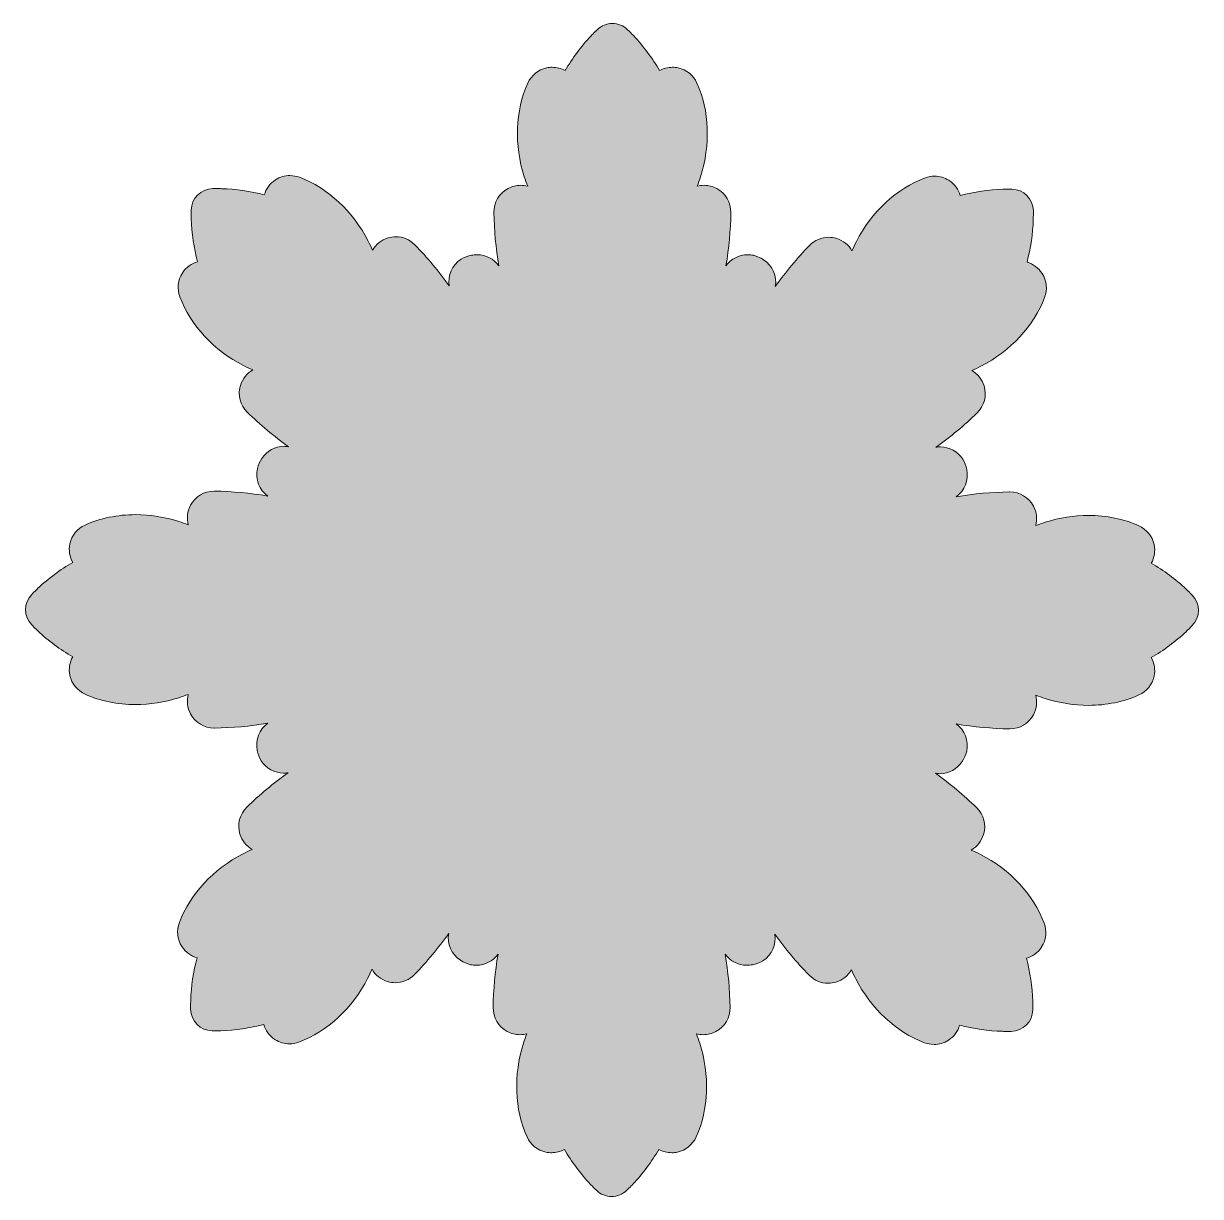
# Model space of a CAD drawing. Header units: inches. Extents: x 4 to 3036, y -2012 to -8.
# Drawn here: x 36 to 964, y -1983 to -1057 of the extents above; entities that cross this region are included whole.
import ezdxf

# ---------------------------------------------------------------- set-up
doc = ezdxf.new("R2010")
doc.units = ezdxf.units.IN
doc.header["$MEASUREMENT"] = 0
doc.layers.add('_U+0421_U+043B_U+043E_U+0439 1', color=7, linetype='Continuous')

msp = doc.modelspace()

# ---------------------------------------------------------------- hatches: boundary and pattern name
at = {"layer": '_U+0421_U+043B_U+043E_U+0439 1', "true_color": 0x008f92}
h = msp.add_hatch(color=134, dxfattribs=at)
h.dxf.hatch_style = 2
edge = h.paths.add_edge_path()
edge.add_spline(control_points=[(957.98, -1508.3), (956.88, -1507.17), (955.74, -1506.02), (954.49, -1504.82), (954.05, -1504.36), (953.58, -1503.91), (953.1, -1503.48), (944.84, -1495.7), (935.52, -1488.78), (925.67, -1483.06), (928.12, -1478.68), (928.92, -1473.54), (927.87, -1468.48), (927.85, -1468.41), (927.84, -1468.34), (927.82, -1468.27), (926.39, -1461.79), (921.91, -1456.29), (915.84, -1453.55), (903.92, -1448.19), (890.19, -1445.35), (876.13, -1445.35), (864.63, -1445.35), (853.14, -1447.17), (841.97, -1450.77), (839.45, -1451.58), (836.93, -1452.47), (834.43, -1453.44), (835.81, -1448.33), (835.24, -1442.8), (832.65, -1437.95), (828.98, -1431.08), (821.85, -1426.81), (814.05, -1426.81), (813.97, -1426.81), (813.84, -1426.81), (813.76, -1426.81), (799.7, -1427), (785.58, -1428.29), (771.64, -1430.66), (778.41, -1425.86), (781.74, -1417.56), (779.94, -1409.13), (779.48, -1406.23), (778.42, -1403.44), (776.84, -1400.99), (772.94, -1394.89), (766.33, -1391.24), (759.14, -1391.24), (757.97, -1391.24), (756.81, -1391.34), (755.67, -1391.53), (767.2, -1383.35), (778.1, -1374.28), (788.17, -1364.47), (793.86, -1358.95), (795.96, -1350.81), (793.66, -1343.21), (792.06, -1337.95), (788.55, -1333.64), (783.98, -1331.01), (786.43, -1329.92), (788.84, -1328.78), (791.19, -1327.57), (814.63, -1315.54), (832.95, -1295.79), (841.46, -1273.36), (843.82, -1267.14), (843.09, -1260.08), (839.52, -1254.49), (839.48, -1254.43), (839.44, -1254.37), (839.4, -1254.31), (836.57, -1249.99), (832.38, -1246.93), (827.54, -1245.55), (830.47, -1234.54), (832.16, -1223.07), (832.49, -1211.72), (832.53, -1211.08), (832.55, -1210.43), (832.53, -1209.78), (832.56, -1208.05), (832.57, -1206.44), (832.54, -1204.86), (832.38, -1195.55), (824.87, -1188.05), (815.56, -1187.89), (814.82, -1187.88), (814.06, -1187.87), (813.27, -1187.87), (812.43, -1187.87), (811.56, -1187.88), (810.64, -1187.89), (810.49, -1187.89), (810.35, -1187.89), (810.2, -1187.89), (809.71, -1187.89), (809.21, -1187.9), (808.72, -1187.93), (797.37, -1188.27), (785.89, -1189.96), (774.88, -1192.89), (773.5, -1188.05), (770.44, -1183.85), (766.11, -1181.02), (766.05, -1180.98), (765.99, -1180.94), (765.94, -1180.91), (762.53, -1178.74), (758.61, -1177.59), (754.58, -1177.59), (752.01, -1177.59), (749.48, -1178.05), (747.05, -1178.97), (724.64, -1187.48), (704.88, -1205.8), (692.86, -1229.24), (691.65, -1231.59), (690.5, -1234), (689.41, -1236.46), (686.78, -1231.87), (682.47, -1228.36), (677.19, -1226.76), (675.2, -1226.16), (673.14, -1225.85), (671.06, -1225.85), (665.33, -1225.85), (659.96, -1228.13), (655.96, -1232.24), (646.16, -1242.32), (637.08, -1253.22), (628.91, -1264.74), (630.3, -1256.56), (626.78, -1248.32), (619.55, -1243.66), (617.17, -1241.92), (614.45, -1240.7), (611.6, -1240.09), (610.09, -1239.76), (608.55, -1239.59), (607.01, -1239.59), (600.16, -1239.59), (593.83, -1242.94), (589.94, -1248.37), (592.31, -1234.44), (593.6, -1220.31), (593.79, -1206.26), (593.91, -1198.34), (589.64, -1191.09), (582.64, -1187.34), (579.57, -1185.7), (576.13, -1184.84), (572.68, -1184.84), (570.8, -1184.84), (568.95, -1185.09), (567.17, -1185.57), (568.13, -1183.06), (569.02, -1180.55), (569.83, -1178.03), (577.9, -1152.95), (576.89, -1126.03), (567.05, -1104.15), (564.31, -1098.09), (558.82, -1093.61), (552.34, -1092.18), (552.27, -1092.16), (552.2, -1092.15), (552.12, -1092.13), (550.69, -1091.84), (549.23, -1091.69), (547.78, -1091.69), (544.18, -1091.69), (540.66, -1092.61), (537.54, -1094.34), (531.83, -1084.48), (524.91, -1075.17), (517.12, -1066.9), (516.69, -1066.42), (516.24, -1065.95), (515.78, -1065.5), (514.58, -1064.27), (513.44, -1063.13), (512.3, -1062.02), (508.96, -1058.79), (504.63, -1057.17), (500.3, -1057.17), (495.97, -1057.17), (491.64, -1058.79), (488.3, -1062.03), (487.15, -1063.13), (486.02, -1064.27), (484.82, -1065.5), (484.36, -1065.95), (483.91, -1066.42), (483.48, -1066.9), (475.69, -1075.16), (468.77, -1084.48), (463.06, -1094.34), (459.95, -1092.61), (456.43, -1091.69), (452.83, -1091.69), (451.37, -1091.69), (449.91, -1091.84), (448.48, -1092.13), (448.41, -1092.15), (448.34, -1092.16), (448.27, -1092.18), (441.79, -1093.61), (436.29, -1098.09), (433.55, -1104.16), (423.71, -1126.03), (422.7, -1152.95), (430.77, -1178.03), (431.58, -1180.55), (432.47, -1183.06), (433.44, -1185.57), (431.65, -1185.09), (429.8, -1184.84), (427.92, -1184.84), (424.47, -1184.84), (421.03, -1185.7), (417.95, -1187.35), (410.96, -1191.09), (406.7, -1198.33), (406.81, -1206.24), (407, -1220.31), (408.29, -1234.45), (410.66, -1248.39), (406.77, -1242.94), (400.44, -1239.59), (393.59, -1239.59), (392.08, -1239.59), (390.57, -1239.75), (389.13, -1240.06), (386.22, -1240.52), (383.44, -1241.58), (380.98, -1243.16), (373.67, -1247.83), (370.11, -1256.12), (371.51, -1264.3), (363.33, -1252.78), (354.27, -1241.89), (344.48, -1231.83), (340.46, -1227.7), (335.1, -1225.42), (329.36, -1225.42), (327.29, -1225.42), (325.23, -1225.73), (323.21, -1226.34), (317.95, -1227.94), (313.64, -1231.45), (311.01, -1236.02), (309.93, -1233.57), (308.78, -1231.16), (307.57, -1228.81), (295.54, -1205.37), (275.79, -1187.05), (253.35, -1178.54), (250.94, -1177.63), (248.42, -1177.16), (245.85, -1177.16), (241.82, -1177.16), (237.9, -1178.31), (234.49, -1180.48), (234.43, -1180.52), (234.37, -1180.56), (234.31, -1180.6), (229.99, -1183.43), (226.93, -1187.62), (225.55, -1192.46), (214.54, -1189.53), (203.07, -1187.84), (191.72, -1187.5), (191.22, -1187.48), (190.73, -1187.46), (190.24, -1187.46), (190.08, -1187.46), (189.93, -1187.46), (189.78, -1187.47), (188.87, -1187.45), (188, -1187.44), (187.16, -1187.44), (186.37, -1187.44), (185.61, -1187.45), (184.87, -1187.46), (175.56, -1187.62), (168.05, -1195.13), (167.89, -1204.44), (167.86, -1206.01), (167.86, -1207.63), (167.89, -1209.35), (167.88, -1209.99), (167.89, -1210.64), (167.93, -1211.28), (168.27, -1222.63), (169.96, -1234.11), (172.89, -1245.12), (168.05, -1246.49), (163.86, -1249.56), (161.02, -1253.88), (160.98, -1253.94), (160.94, -1254), (160.9, -1254.07), (157.34, -1259.66), (156.61, -1266.71), (158.97, -1272.94), (167.48, -1295.36), (185.8, -1315.12), (209.24, -1327.14), (211.59, -1328.35), (214, -1329.5), (216.46, -1330.59), (211.87, -1333.22), (208.36, -1337.53), (206.76, -1342.8), (204.47, -1350.38), (206.57, -1358.52), (212.24, -1364.04), (222.32, -1373.85), (233.23, -1382.92), (244.76, -1391.11), (243.62, -1390.91), (242.46, -1390.82), (241.29, -1390.82), (234.11, -1390.82), (227.5, -1394.45), (223.66, -1400.45), (221.93, -1402.82), (220.71, -1405.54), (220.09, -1408.41), (218.22, -1416.88), (221.57, -1425.25), (228.34, -1430.05), (214.42, -1427.69), (200.3, -1426.4), (186.26, -1426.21), (186.17, -1426.21), (186.03, -1426.2), (185.95, -1426.2), (178.16, -1426.2), (171.03, -1430.47), (167.34, -1437.36), (164.75, -1442.21), (164.18, -1447.74), (165.57, -1452.83), (163.06, -1451.87), (160.55, -1450.98), (158.03, -1450.17), (146.86, -1446.57), (135.37, -1444.75), (123.87, -1444.75), (109.81, -1444.75), (96.08, -1447.58), (84.15, -1452.95), (78.09, -1455.68), (73.61, -1461.18), (72.18, -1467.66), (72.16, -1467.73), (72.15, -1467.81), (72.13, -1467.88), (71.08, -1472.94), (71.88, -1478.07), (74.33, -1482.46), (64.47, -1488.17), (55.16, -1495.09), (46.9, -1502.88), (46.42, -1503.31), (45.95, -1503.76), (45.51, -1504.22), (44.28, -1505.4), (43.14, -1506.54), (42.03, -1507.69), (35.56, -1514.39), (35.55, -1525), (42.02, -1531.7), (43.13, -1532.85), (44.27, -1533.99), (45.51, -1535.18), (45.95, -1535.64), (46.41, -1536.08), (46.89, -1536.51), (55.15, -1544.3), (64.47, -1551.22), (74.33, -1556.94), (71.88, -1561.32), (71.08, -1566.46), (72.13, -1571.52), (72.15, -1571.59), (72.16, -1571.66), (72.18, -1571.73), (73.61, -1578.21), (78.09, -1583.71), (84.16, -1586.45), (96.08, -1591.81), (109.81, -1594.65), (123.87, -1594.65), (135.37, -1594.65), (146.86, -1592.83), (158.03, -1589.23), (160.55, -1588.42), (163.06, -1587.53), (165.57, -1586.56), (164.19, -1591.67), (164.76, -1597.2), (167.35, -1602.06), (171.03, -1608.93), (178.16, -1613.19), (185.95, -1613.19), (186.03, -1613.19), (186.16, -1613.19), (186.24, -1613.19), (200.3, -1613), (214.43, -1611.71), (228.35, -1609.34), (221.57, -1614.15), (218.23, -1622.48), (220.06, -1630.87), (220.52, -1633.77), (221.58, -1636.56), (223.16, -1639.01), (227.05, -1645.11), (233.67, -1648.76), (240.86, -1648.76), (242.03, -1648.76), (243.19, -1648.66), (244.33, -1648.47), (232.8, -1656.65), (221.9, -1665.73), (211.83, -1675.53), (206.15, -1681.05), (204.04, -1689.18), (206.34, -1696.8), (207.94, -1702.05), (211.45, -1706.36), (216.02, -1708.99), (213.57, -1710.07), (211.16, -1711.22), (208.81, -1712.43), (185.37, -1724.45), (167.05, -1744.21), (158.53, -1766.65), (156.19, -1772.87), (156.91, -1779.92), (160.48, -1785.51), (160.52, -1785.57), (160.56, -1785.63), (160.59, -1785.69), (163.43, -1790.01), (167.62, -1793.08), (172.46, -1794.45), (169.53, -1805.46), (167.84, -1816.94), (167.5, -1828.29), (167.47, -1828.93), (167.45, -1829.57), (167.46, -1830.21), (167.44, -1831.94), (167.43, -1833.55), (167.46, -1835.14), (167.62, -1844.45), (175.13, -1851.95), (184.44, -1852.11), (185.19, -1852.12), (185.96, -1852.13), (186.76, -1852.13), (187.59, -1852.13), (188.45, -1852.12), (189.35, -1852.11), (189.5, -1852.11), (189.66, -1852.11), (189.81, -1852.11), (190.3, -1852.11), (190.79, -1852.1), (191.28, -1852.07), (202.63, -1851.73), (214.11, -1850.04), (225.12, -1847.11), (226.49, -1851.95), (229.56, -1856.14), (233.88, -1858.98), (233.95, -1859.02), (234.01, -1859.06), (234.07, -1859.1), (237.47, -1861.27), (241.4, -1862.41), (245.42, -1862.41), (247.99, -1862.41), (250.52, -1861.95), (252.94, -1861.03), (275.36, -1852.53), (295.12, -1834.2), (307.14, -1810.76), (308.35, -1808.41), (309.5, -1806), (310.59, -1803.54), (313.22, -1808.13), (317.53, -1811.64), (322.81, -1813.24), (324.8, -1813.85), (326.86, -1814.15), (328.94, -1814.15), (334.66, -1814.15), (340.03, -1811.88), (344.04, -1807.76), (353.84, -1797.68), (362.92, -1786.78), (371.09, -1775.26), (369.7, -1783.43), (373.22, -1791.67), (380.45, -1796.35), (382.83, -1798.08), (385.55, -1799.3), (388.4, -1799.91), (389.91, -1800.24), (391.45, -1800.41), (392.99, -1800.41), (399.85, -1800.41), (406.18, -1797.06), (410.06, -1791.63), (407.69, -1805.56), (406.4, -1819.69), (406.21, -1833.74), (406.09, -1841.66), (410.36, -1848.91), (417.37, -1852.66), (420.43, -1854.3), (423.87, -1855.16), (427.32, -1855.16), (429.2, -1855.16), (431.05, -1854.91), (432.83, -1854.43), (431.87, -1856.94), (430.98, -1859.45), (430.17, -1861.97), (422.1, -1887.05), (423.11, -1913.97), (432.96, -1935.86), (435.69, -1941.91), (441.19, -1946.39), (447.66, -1947.82), (447.73, -1947.84), (447.81, -1947.85), (447.88, -1947.87), (449.31, -1948.16), (450.77, -1948.31), (452.22, -1948.31), (455.82, -1948.31), (459.34, -1947.39), (462.46, -1945.66), (468.17, -1955.52), (475.09, -1964.84), (482.88, -1973.1), (483.31, -1973.59), (483.76, -1974.05), (484.22, -1974.5), (485.41, -1975.73), (486.55, -1976.87), (487.7, -1977.98), (491.05, -1981.21), (495.37, -1982.83), (499.7, -1982.83), (504.03, -1982.83), (508.36, -1981.21), (511.7, -1977.97), (512.83, -1976.88), (513.97, -1975.74), (515.18, -1974.49), (515.64, -1974.04), (516.09, -1973.57), (516.52, -1973.09), (524.31, -1964.83), (531.23, -1955.51), (536.94, -1945.66), (540.05, -1947.39), (543.57, -1948.31), (547.17, -1948.31), (548.63, -1948.31), (550.09, -1948.16), (551.52, -1947.87), (551.59, -1947.85), (551.66, -1947.84), (551.73, -1947.82), (558.21, -1946.39), (563.71, -1941.91), (566.45, -1935.84), (576.29, -1913.97), (577.3, -1887.05), (569.23, -1861.97), (568.42, -1859.45), (567.53, -1856.94), (566.56, -1854.43), (568.35, -1854.91), (570.2, -1855.16), (572.08, -1855.16), (575.52, -1855.16), (578.97, -1854.3), (582.06, -1852.65), (589.04, -1848.91), (593.31, -1841.66), (593.19, -1833.76), (593, -1819.69), (591.71, -1805.56), (589.34, -1791.61), (593.23, -1797.06), (599.56, -1800.41), (606.41, -1800.41), (607.89, -1800.41), (609.39, -1800.25), (610.85, -1799.94), (613.76, -1799.49), (616.56, -1798.43), (619.01, -1796.84), (626.33, -1792.17), (629.89, -1783.88), (628.49, -1775.7), (636.67, -1787.22), (645.73, -1798.11), (655.52, -1808.17), (659.54, -1812.3), (664.9, -1814.58), (670.64, -1814.58), (672.71, -1814.58), (674.78, -1814.27), (676.79, -1813.66), (682.05, -1812.06), (686.36, -1808.55), (688.99, -1803.98), (690.07, -1806.43), (691.22, -1808.84), (692.43, -1811.19), (704.46, -1834.63), (724.21, -1852.95), (746.64, -1861.46), (749.05, -1862.37), (751.58, -1862.84), (754.15, -1862.84), (758.18, -1862.84), (762.1, -1861.69), (765.51, -1859.52), (765.57, -1859.48), (765.63, -1859.45), (765.69, -1859.41), (770.01, -1856.57), (773.08, -1852.38), (774.45, -1847.54), (785.46, -1850.47), (796.94, -1852.16), (808.29, -1852.5), (808.78, -1852.52), (809.28, -1852.54), (809.77, -1852.54), (809.92, -1852.54), (810.07, -1852.54), (810.21, -1852.54), (811.13, -1852.55), (812, -1852.56), (812.84, -1852.56), (813.63, -1852.56), (814.39, -1852.55), (815.14, -1852.54), (824.45, -1852.38), (831.95, -1844.87), (832.11, -1835.56), (832.14, -1833.97), (832.14, -1832.35), (832.11, -1830.65), (832.12, -1830.01), (832.11, -1829.36), (832.07, -1828.72), (831.73, -1817.36), (830.04, -1805.89), (827.11, -1794.88), (831.94, -1793.51), (836.14, -1790.44), (838.97, -1786.12), (839.02, -1786.06), (839.06, -1785.99), (839.1, -1785.93), (842.66, -1780.34), (843.38, -1773.29), (841.03, -1767.06), (832.52, -1744.64), (814.2, -1724.88), (790.76, -1712.86), (788.41, -1711.65), (786, -1710.5), (783.54, -1709.41), (788.13, -1706.78), (791.63, -1702.47), (793.24, -1697.19), (795.53, -1689.61), (793.43, -1681.48), (787.76, -1675.96), (777.67, -1666.15), (766.77, -1657.07), (755.24, -1648.9), (756.38, -1649.09), (757.54, -1649.18), (758.71, -1649.18), (765.88, -1649.18), (772.48, -1645.56), (776.35, -1639.53), (778.08, -1637.15), (779.3, -1634.43), (779.93, -1631.51), (781.76, -1623.07), (778.41, -1614.73), (771.66, -1609.95), (785.58, -1612.31), (799.7, -1613.6), (813.74, -1613.79), (813.82, -1613.79), (813.97, -1613.79), (814.05, -1613.79), (821.85, -1613.79), (828.98, -1609.52), (832.66, -1602.64), (835.25, -1597.79), (835.82, -1592.26), (834.43, -1587.17), (836.94, -1588.13), (839.45, -1589.02), (841.97, -1589.83), (853.14, -1593.43), (864.63, -1595.25), (876.13, -1595.25), (876.13, -1595.25), (876.13, -1595.25), (876.13, -1595.25), (890.19, -1595.25), (903.92, -1592.42), (915.85, -1587.05), (921.91, -1584.31), (926.39, -1578.81), (927.82, -1572.34), (927.84, -1572.26), (927.85, -1572.19), (927.86, -1572.12), (928.92, -1567.06), (928.12, -1561.94), (925.67, -1557.54), (935.52, -1551.83), (944.84, -1544.91), (953.1, -1537.12), (953.58, -1536.69), (954.05, -1536.24), (954.5, -1535.78), (955.74, -1534.57), (956.89, -1533.43), (957.98, -1532.3), (964.44, -1525.61), (964.44, -1515), (957.98, -1508.3)], knot_values=[0, 0, 0, 0, 1, 1, 1, 2, 2, 2, 3, 3, 3, 4, 4, 4, 5, 5, 5, 6, 6, 6, 7, 7, 7, 8, 8, 8, 9, 9, 9, 10, 10, 10, 11, 11, 11, 12, 12, 12, 13, 13, 13, 14, 14, 14, 15, 15, 15, 16, 16, 16, 17, 17, 17, 18, 18, 18, 19, 19, 19, 20, 20, 20, 21, 21, 21, 22, 22, 22, 23, 23, 23, 24, 24, 24, 25, 25, 25, 26, 26, 26, 27, 27, 27, 28, 28, 28, 29, 29, 29, 30, 30, 30, 31, 31, 31, 32, 32, 32, 33, 33, 33, 34, 34, 34, 35, 35, 35, 36, 36, 36, 37, 37, 37, 38, 38, 38, 39, 39, 39, 40, 40, 40, 41, 41, 41, 42, 42, 42, 43, 43, 43, 44, 44, 44, 45, 45, 45, 46, 46, 46, 47, 47, 47, 48, 48, 48, 49, 49, 49, 50, 50, 50, 51, 51, 51, 52, 52, 52, 53, 53, 53, 54, 54, 54, 55, 55, 55, 56, 56, 56, 57, 57, 57, 58, 58, 58, 59, 59, 59, 60, 60, 60, 61, 61, 61, 62, 62, 62, 63, 63, 63, 64, 64, 64, 65, 65, 65, 66, 66, 66, 67, 67, 67, 68, 68, 68, 69, 69, 69, 70, 70, 70, 71, 71, 71, 72, 72, 72, 73, 73, 73, 74, 74, 74, 75, 75, 75, 76, 76, 76, 77, 77, 77, 78, 78, 78, 79, 79, 79, 80, 80, 80, 81, 81, 81, 82, 82, 82, 83, 83, 83, 84, 84, 84, 85, 85, 85, 86, 86, 86, 87, 87, 87, 88, 88, 88, 89, 89, 89, 90, 90, 90, 91, 91, 91, 92, 92, 92, 93, 93, 93, 94, 94, 94, 95, 95, 95, 96, 96, 96, 97, 97, 97, 98, 98, 98, 99, 99, 99, 100, 100, 100, 101, 101, 101, 102, 102, 102, 103, 103, 103, 104, 104, 104, 105, 105, 105, 106, 106, 106, 107, 107, 107, 108, 108, 108, 109, 109, 109, 110, 110, 110, 111, 111, 111, 112, 112, 112, 113, 113, 113, 114, 114, 114, 115, 115, 115, 116, 116, 116, 117, 117, 117, 118, 118, 118, 119, 119, 119, 120, 120, 120, 121, 121, 121, 122, 122, 122, 123, 123, 123, 124, 124, 124, 125, 125, 125, 126, 126, 126, 127, 127, 127, 128, 128, 128, 129, 129, 129, 130, 130, 130, 131, 131, 131, 132, 132, 132, 133, 133, 133, 134, 134, 134, 135, 135, 135, 136, 136, 136, 137, 137, 137, 138, 138, 138, 139, 139, 139, 140, 140, 140, 141, 141, 141, 142, 142, 142, 143, 143, 143, 144, 144, 144, 145, 145, 145, 146, 146, 146, 147, 147, 147, 148, 148, 148, 149, 149, 149, 150, 150, 150, 151, 151, 151, 152, 152, 152, 153, 153, 153, 154, 154, 154, 155, 155, 155, 156, 156, 156, 157, 157, 157, 158, 158, 158, 159, 159, 159, 160, 160, 160, 161, 161, 161, 162, 162, 162, 163, 163, 163, 164, 164, 164, 165, 165, 165, 166, 166, 166, 167, 167, 167, 168, 168, 168, 169, 169, 169, 170, 170, 170, 171, 171, 171, 172, 172, 172, 173, 173, 173, 174, 174, 174, 175, 175, 175, 176, 176, 176, 177, 177, 177, 178, 178, 178, 179, 179, 179, 180, 180, 180, 181, 181, 181, 182, 182, 182, 183, 183, 183, 184, 184, 184, 185, 185, 185, 186, 186, 186, 187, 187, 187, 188, 188, 188, 189, 189, 189, 190, 190, 190, 191, 191, 191, 192, 192, 192, 193, 193, 193, 194, 194, 194, 195, 195, 195, 196, 196, 196, 197, 197, 197, 198, 198, 198, 199, 199, 199, 200, 200, 200, 201, 201, 201, 202, 202, 202, 203, 203, 203, 204, 204, 204, 205, 205, 205, 206, 206, 206, 207, 207, 207, 208, 208, 208, 209, 209, 209, 210, 210, 210, 211, 211, 211, 212, 212, 212, 213, 213, 213, 214, 214, 214, 215, 215, 215, 216, 216, 216, 217, 217, 217, 218, 218, 218, 219, 219, 219, 220, 220, 220, 221, 221, 221, 222, 222, 222, 223, 223, 223, 224, 224, 224, 225, 225, 225, 226, 226, 226, 227, 227, 227, 228, 228, 228, 229, 229, 229, 230, 230, 230, 231, 231, 231, 232, 232, 232, 233, 233, 233, 234, 234, 234, 235, 235, 235, 236, 236, 236, 237, 237, 237, 238, 238, 238, 239, 239, 239, 240, 240, 240, 241, 241, 241, 242, 242, 242, 243, 243, 243, 244, 244, 244, 245, 245, 245, 246, 246, 246, 247, 247, 247, 248, 248, 248, 249, 249, 249, 250, 250, 250, 251, 251, 251, 251], degree=3, periodic=1)

# ---------------------------------------------------------------- linework, layer by layer
at = {"layer": '_U+0421_U+043B_U+043E_U+0439 1', "lineweight": 0}
msp.add_open_spline([(957.98, -1508.3), (956.88, -1507.17), (955.74, -1506.02), (954.49, -1504.82), (954.05, -1504.36), (953.58, -1503.91), (953.1, -1503.48), (944.84, -1495.7), (935.52, -1488.78), (925.67, -1483.06), (928.12, -1478.68), (928.92, -1473.54), (927.87, -1468.48), (927.85, -1468.41), (927.84, -1468.34), (927.82, -1468.27), (926.39, -1461.79), (921.91, -1456.29), (915.84, -1453.55), (903.92, -1448.19), (890.19, -1445.35), (876.13, -1445.35), (864.63, -1445.35), (853.14, -1447.17), (841.97, -1450.77), (839.45, -1451.58), (836.93, -1452.47), (834.43, -1453.44), (835.81, -1448.33), (835.24, -1442.8), (832.65, -1437.95), (828.98, -1431.08), (821.85, -1426.81), (814.05, -1426.81), (813.97, -1426.81), (813.84, -1426.81), (813.76, -1426.81), (799.7, -1427), (785.58, -1428.29), (771.64, -1430.66), (778.41, -1425.86), (781.74, -1417.56), (779.94, -1409.13), (779.48, -1406.23), (778.42, -1403.44), (776.84, -1400.99), (772.94, -1394.89), (766.33, -1391.24), (759.14, -1391.24), (757.97, -1391.24), (756.81, -1391.34), (755.67, -1391.53), (767.2, -1383.35), (778.1, -1374.28), (788.17, -1364.47), (793.86, -1358.95), (795.96, -1350.81), (793.66, -1343.21), (792.06, -1337.95), (788.55, -1333.64), (783.98, -1331.01), (786.43, -1329.92), (788.84, -1328.78), (791.19, -1327.57), (814.63, -1315.54), (832.95, -1295.79), (841.46, -1273.36), (843.82, -1267.14), (843.09, -1260.08), (839.52, -1254.49), (839.48, -1254.43), (839.44, -1254.37), (839.4, -1254.31), (836.57, -1249.99), (832.38, -1246.93), (827.54, -1245.55), (830.47, -1234.54), (832.16, -1223.07), (832.49, -1211.72), (832.53, -1211.08), (832.55, -1210.43), (832.53, -1209.78), (832.56, -1208.05), (832.57, -1206.44), (832.54, -1204.86), (832.38, -1195.55), (824.87, -1188.05), (815.56, -1187.89), (814.82, -1187.88), (814.06, -1187.87), (813.27, -1187.87), (812.43, -1187.87), (811.56, -1187.88), (810.64, -1187.89), (810.49, -1187.89), (810.35, -1187.89), (810.2, -1187.89), (809.71, -1187.89), (809.21, -1187.9), (808.72, -1187.93), (797.37, -1188.27), (785.89, -1189.96), (774.88, -1192.89), (773.5, -1188.05), (770.44, -1183.85), (766.11, -1181.02), (766.05, -1180.98), (765.99, -1180.94), (765.94, -1180.91), (762.53, -1178.74), (758.61, -1177.59), (754.58, -1177.59), (752.01, -1177.59), (749.48, -1178.05), (747.05, -1178.97), (724.64, -1187.48), (704.88, -1205.8), (692.86, -1229.24), (691.65, -1231.59), (690.5, -1234), (689.41, -1236.46), (686.78, -1231.87), (682.47, -1228.36), (677.19, -1226.76), (675.2, -1226.16), (673.14, -1225.85), (671.06, -1225.85), (665.33, -1225.85), (659.96, -1228.13), (655.96, -1232.24), (646.16, -1242.32), (637.08, -1253.22), (628.91, -1264.74), (630.3, -1256.56), (626.78, -1248.32), (619.55, -1243.66), (617.17, -1241.92), (614.45, -1240.7), (611.6, -1240.09), (610.09, -1239.76), (608.55, -1239.59), (607.01, -1239.59), (600.16, -1239.59), (593.83, -1242.94), (589.94, -1248.37), (592.31, -1234.44), (593.6, -1220.31), (593.79, -1206.26), (593.91, -1198.34), (589.64, -1191.09), (582.64, -1187.34), (579.57, -1185.7), (576.13, -1184.84), (572.68, -1184.84), (570.8, -1184.84), (568.95, -1185.09), (567.17, -1185.57), (568.13, -1183.06), (569.02, -1180.55), (569.83, -1178.03), (577.9, -1152.95), (576.89, -1126.03), (567.05, -1104.15), (564.31, -1098.09), (558.82, -1093.61), (552.34, -1092.18), (552.27, -1092.16), (552.2, -1092.15), (552.12, -1092.13), (550.69, -1091.84), (549.23, -1091.69), (547.78, -1091.69), (544.18, -1091.69), (540.66, -1092.61), (537.54, -1094.34), (531.83, -1084.48), (524.91, -1075.17), (517.12, -1066.9), (516.69, -1066.42), (516.24, -1065.95), (515.78, -1065.5), (514.58, -1064.27), (513.44, -1063.13), (512.3, -1062.02), (508.96, -1058.79), (504.63, -1057.17), (500.3, -1057.17), (495.97, -1057.17), (491.64, -1058.79), (488.3, -1062.03), (487.15, -1063.13), (486.02, -1064.27), (484.82, -1065.5), (484.36, -1065.95), (483.91, -1066.42), (483.48, -1066.9), (475.69, -1075.16), (468.77, -1084.48), (463.06, -1094.34), (459.95, -1092.61), (456.43, -1091.69), (452.83, -1091.69), (451.37, -1091.69), (449.91, -1091.84), (448.48, -1092.13), (448.41, -1092.15), (448.34, -1092.16), (448.27, -1092.18), (441.79, -1093.61), (436.29, -1098.09), (433.55, -1104.16), (423.71, -1126.03), (422.7, -1152.95), (430.77, -1178.03), (431.58, -1180.55), (432.47, -1183.06), (433.44, -1185.57), (431.65, -1185.09), (429.8, -1184.84), (427.92, -1184.84), (424.47, -1184.84), (421.03, -1185.7), (417.95, -1187.35), (410.96, -1191.09), (406.7, -1198.33), (406.81, -1206.24), (407, -1220.31), (408.29, -1234.45), (410.66, -1248.39), (406.77, -1242.94), (400.44, -1239.59), (393.59, -1239.59), (392.08, -1239.59), (390.57, -1239.75), (389.13, -1240.06), (386.22, -1240.52), (383.44, -1241.58), (380.98, -1243.16), (373.67, -1247.83), (370.11, -1256.12), (371.51, -1264.3), (363.33, -1252.78), (354.27, -1241.89), (344.48, -1231.83), (340.46, -1227.7), (335.1, -1225.42), (329.36, -1225.42), (327.29, -1225.42), (325.23, -1225.73), (323.21, -1226.34), (317.95, -1227.94), (313.64, -1231.45), (311.01, -1236.02), (309.93, -1233.57), (308.78, -1231.16), (307.57, -1228.81), (295.54, -1205.37), (275.79, -1187.05), (253.35, -1178.54), (250.94, -1177.63), (248.42, -1177.16), (245.85, -1177.16), (241.82, -1177.16), (237.9, -1178.31), (234.49, -1180.48), (234.43, -1180.52), (234.37, -1180.56), (234.31, -1180.6), (229.99, -1183.43), (226.93, -1187.62), (225.55, -1192.46), (214.54, -1189.53), (203.07, -1187.84), (191.72, -1187.5), (191.22, -1187.48), (190.73, -1187.46), (190.24, -1187.46), (190.08, -1187.46), (189.93, -1187.46), (189.78, -1187.47), (188.87, -1187.45), (188, -1187.44), (187.16, -1187.44), (186.37, -1187.44), (185.61, -1187.45), (184.87, -1187.46), (175.56, -1187.62), (168.05, -1195.13), (167.89, -1204.44), (167.86, -1206.01), (167.86, -1207.63), (167.89, -1209.35), (167.88, -1209.99), (167.89, -1210.64), (167.93, -1211.28), (168.27, -1222.63), (169.96, -1234.11), (172.89, -1245.12), (168.05, -1246.49), (163.86, -1249.56), (161.02, -1253.88), (160.98, -1253.94), (160.94, -1254), (160.9, -1254.07), (157.34, -1259.66), (156.61, -1266.71), (158.97, -1272.94), (167.48, -1295.36), (185.8, -1315.12), (209.24, -1327.14), (211.59, -1328.35), (214, -1329.5), (216.46, -1330.59), (211.87, -1333.22), (208.36, -1337.53), (206.76, -1342.8), (204.47, -1350.38), (206.57, -1358.52), (212.24, -1364.04), (222.32, -1373.85), (233.23, -1382.92), (244.76, -1391.11), (243.62, -1390.91), (242.46, -1390.82), (241.29, -1390.82), (234.11, -1390.82), (227.5, -1394.45), (223.66, -1400.45), (221.93, -1402.82), (220.71, -1405.54), (220.09, -1408.41), (218.22, -1416.88), (221.57, -1425.25), (228.34, -1430.05), (214.42, -1427.69), (200.3, -1426.4), (186.26, -1426.21), (186.17, -1426.21), (186.03, -1426.2), (185.95, -1426.2), (178.16, -1426.2), (171.03, -1430.47), (167.34, -1437.36), (164.75, -1442.21), (164.18, -1447.74), (165.57, -1452.83), (163.06, -1451.87), (160.55, -1450.98), (158.03, -1450.17), (146.86, -1446.57), (135.37, -1444.75), (123.87, -1444.75), (109.81, -1444.75), (96.08, -1447.58), (84.15, -1452.95), (78.09, -1455.68), (73.61, -1461.18), (72.18, -1467.66), (72.16, -1467.73), (72.15, -1467.81), (72.13, -1467.88), (71.08, -1472.94), (71.88, -1478.07), (74.33, -1482.46), (64.47, -1488.17), (55.16, -1495.09), (46.9, -1502.88), (46.42, -1503.31), (45.95, -1503.76), (45.51, -1504.22), (44.28, -1505.4), (43.14, -1506.54), (42.03, -1507.69), (35.56, -1514.39), (35.55, -1525), (42.02, -1531.7), (43.13, -1532.85), (44.27, -1533.99), (45.51, -1535.18), (45.95, -1535.64), (46.41, -1536.08), (46.89, -1536.51), (55.15, -1544.3), (64.47, -1551.22), (74.33, -1556.94), (71.88, -1561.32), (71.08, -1566.46), (72.13, -1571.52), (72.15, -1571.59), (72.16, -1571.66), (72.18, -1571.73), (73.61, -1578.21), (78.09, -1583.71), (84.16, -1586.45), (96.08, -1591.81), (109.81, -1594.65), (123.87, -1594.65), (135.37, -1594.65), (146.86, -1592.83), (158.03, -1589.23), (160.55, -1588.42), (163.06, -1587.53), (165.57, -1586.56), (164.19, -1591.67), (164.76, -1597.2), (167.35, -1602.06), (171.03, -1608.93), (178.16, -1613.19), (185.95, -1613.19), (186.03, -1613.19), (186.16, -1613.19), (186.24, -1613.19), (200.3, -1613), (214.43, -1611.71), (228.35, -1609.34), (221.57, -1614.15), (218.23, -1622.48), (220.06, -1630.87), (220.52, -1633.77), (221.58, -1636.56), (223.16, -1639.01), (227.05, -1645.11), (233.67, -1648.76), (240.86, -1648.76), (242.03, -1648.76), (243.19, -1648.66), (244.33, -1648.47), (232.8, -1656.65), (221.9, -1665.73), (211.83, -1675.53), (206.15, -1681.05), (204.04, -1689.18), (206.34, -1696.8), (207.94, -1702.05), (211.45, -1706.36), (216.02, -1708.99), (213.57, -1710.07), (211.16, -1711.22), (208.81, -1712.43), (185.37, -1724.45), (167.05, -1744.21), (158.53, -1766.65), (156.19, -1772.87), (156.91, -1779.92), (160.48, -1785.51), (160.52, -1785.57), (160.56, -1785.63), (160.59, -1785.69), (163.43, -1790.01), (167.62, -1793.08), (172.46, -1794.45), (169.53, -1805.46), (167.84, -1816.94), (167.5, -1828.29), (167.47, -1828.93), (167.45, -1829.57), (167.46, -1830.21), (167.44, -1831.94), (167.43, -1833.55), (167.46, -1835.14), (167.62, -1844.45), (175.13, -1851.95), (184.44, -1852.11), (185.19, -1852.12), (185.96, -1852.13), (186.76, -1852.13), (187.59, -1852.13), (188.45, -1852.12), (189.35, -1852.11), (189.5, -1852.11), (189.66, -1852.11), (189.81, -1852.11), (190.3, -1852.11), (190.79, -1852.1), (191.28, -1852.07), (202.63, -1851.73), (214.11, -1850.04), (225.12, -1847.11), (226.49, -1851.95), (229.56, -1856.14), (233.88, -1858.98), (233.95, -1859.02), (234.01, -1859.06), (234.07, -1859.1), (237.47, -1861.27), (241.4, -1862.41), (245.42, -1862.41), (247.99, -1862.41), (250.52, -1861.95), (252.94, -1861.03), (275.36, -1852.53), (295.12, -1834.2), (307.14, -1810.76), (308.35, -1808.41), (309.5, -1806), (310.59, -1803.54), (313.22, -1808.13), (317.53, -1811.64), (322.81, -1813.24), (324.8, -1813.85), (326.86, -1814.15), (328.94, -1814.15), (334.66, -1814.15), (340.03, -1811.88), (344.04, -1807.76), (353.84, -1797.68), (362.92, -1786.78), (371.09, -1775.26), (369.7, -1783.43), (373.22, -1791.67), (380.45, -1796.35), (382.83, -1798.08), (385.55, -1799.3), (388.4, -1799.91), (389.91, -1800.24), (391.45, -1800.41), (392.99, -1800.41), (399.85, -1800.41), (406.18, -1797.06), (410.06, -1791.63), (407.69, -1805.56), (406.4, -1819.69), (406.21, -1833.74), (406.09, -1841.66), (410.36, -1848.91), (417.37, -1852.66), (420.43, -1854.3), (423.87, -1855.16), (427.32, -1855.16), (429.2, -1855.16), (431.05, -1854.91), (432.83, -1854.43), (431.87, -1856.94), (430.98, -1859.45), (430.17, -1861.97), (422.1, -1887.05), (423.11, -1913.97), (432.96, -1935.86), (435.69, -1941.91), (441.19, -1946.39), (447.66, -1947.82), (447.73, -1947.84), (447.81, -1947.85), (447.88, -1947.87), (449.31, -1948.16), (450.77, -1948.31), (452.22, -1948.31), (455.82, -1948.31), (459.34, -1947.39), (462.46, -1945.66), (468.17, -1955.52), (475.09, -1964.84), (482.88, -1973.1), (483.31, -1973.59), (483.76, -1974.05), (484.22, -1974.5), (485.41, -1975.73), (486.55, -1976.87), (487.7, -1977.98), (491.05, -1981.21), (495.37, -1982.83), (499.7, -1982.83), (504.03, -1982.83), (508.36, -1981.21), (511.7, -1977.97), (512.83, -1976.88), (513.97, -1975.74), (515.18, -1974.49), (515.64, -1974.04), (516.09, -1973.57), (516.52, -1973.09), (524.31, -1964.83), (531.23, -1955.51), (536.94, -1945.66), (540.05, -1947.39), (543.57, -1948.31), (547.17, -1948.31), (548.63, -1948.31), (550.09, -1948.16), (551.52, -1947.87), (551.59, -1947.85), (551.66, -1947.84), (551.73, -1947.82), (558.21, -1946.39), (563.71, -1941.91), (566.45, -1935.84), (576.29, -1913.97), (577.3, -1887.05), (569.23, -1861.97), (568.42, -1859.45), (567.53, -1856.94), (566.56, -1854.43), (568.35, -1854.91), (570.2, -1855.16), (572.08, -1855.16), (575.52, -1855.16), (578.97, -1854.3), (582.06, -1852.65), (589.04, -1848.91), (593.31, -1841.66), (593.19, -1833.76), (593, -1819.69), (591.71, -1805.56), (589.34, -1791.61), (593.23, -1797.06), (599.56, -1800.41), (606.41, -1800.41), (607.89, -1800.41), (609.39, -1800.25), (610.85, -1799.94), (613.76, -1799.49), (616.56, -1798.43), (619.01, -1796.84), (626.33, -1792.17), (629.89, -1783.88), (628.49, -1775.7), (636.67, -1787.22), (645.73, -1798.11), (655.52, -1808.17), (659.54, -1812.3), (664.9, -1814.58), (670.64, -1814.58), (672.71, -1814.58), (674.78, -1814.27), (676.79, -1813.66), (682.05, -1812.06), (686.36, -1808.55), (688.99, -1803.98), (690.07, -1806.43), (691.22, -1808.84), (692.43, -1811.19), (704.46, -1834.63), (724.21, -1852.95), (746.64, -1861.46), (749.05, -1862.37), (751.58, -1862.84), (754.15, -1862.84), (758.18, -1862.84), (762.1, -1861.69), (765.51, -1859.52), (765.57, -1859.48), (765.63, -1859.45), (765.69, -1859.41), (770.01, -1856.57), (773.08, -1852.38), (774.45, -1847.54), (785.46, -1850.47), (796.94, -1852.16), (808.29, -1852.5), (808.78, -1852.52), (809.28, -1852.54), (809.77, -1852.54), (809.92, -1852.54), (810.07, -1852.54), (810.21, -1852.54), (811.13, -1852.55), (812, -1852.56), (812.84, -1852.56), (813.63, -1852.56), (814.39, -1852.55), (815.14, -1852.54), (824.45, -1852.38), (831.95, -1844.87), (832.11, -1835.56), (832.14, -1833.97), (832.14, -1832.35), (832.11, -1830.65), (832.12, -1830.01), (832.11, -1829.36), (832.07, -1828.72), (831.73, -1817.36), (830.04, -1805.89), (827.11, -1794.88), (831.94, -1793.51), (836.14, -1790.44), (838.97, -1786.12), (839.02, -1786.06), (839.06, -1785.99), (839.1, -1785.93), (842.66, -1780.34), (843.38, -1773.29), (841.03, -1767.06), (832.52, -1744.64), (814.2, -1724.88), (790.76, -1712.86), (788.41, -1711.65), (786, -1710.5), (783.54, -1709.41), (788.13, -1706.78), (791.63, -1702.47), (793.24, -1697.19), (795.53, -1689.61), (793.43, -1681.48), (787.76, -1675.96), (777.67, -1666.15), (766.77, -1657.07), (755.24, -1648.9), (756.38, -1649.09), (757.54, -1649.18), (758.71, -1649.18), (765.88, -1649.18), (772.48, -1645.56), (776.35, -1639.53), (778.08, -1637.15), (779.3, -1634.43), (779.93, -1631.51), (781.76, -1623.07), (778.41, -1614.73), (771.66, -1609.95), (785.58, -1612.31), (799.7, -1613.6), (813.74, -1613.79), (813.82, -1613.79), (813.97, -1613.79), (814.05, -1613.79), (821.85, -1613.79), (828.98, -1609.52), (832.66, -1602.64), (835.25, -1597.79), (835.82, -1592.26), (834.43, -1587.17), (836.94, -1588.13), (839.45, -1589.02), (841.97, -1589.83), (853.14, -1593.43), (864.63, -1595.25), (876.13, -1595.25), (876.13, -1595.25), (876.13, -1595.25), (876.13, -1595.25), (890.19, -1595.25), (903.92, -1592.42), (915.85, -1587.05), (921.91, -1584.31), (926.39, -1578.81), (927.82, -1572.34), (927.84, -1572.26), (927.85, -1572.19), (927.86, -1572.12), (928.92, -1567.06), (928.12, -1561.94), (925.67, -1557.54), (935.52, -1551.83), (944.84, -1544.91), (953.1, -1537.12), (953.58, -1536.69), (954.05, -1536.24), (954.5, -1535.78), (955.74, -1534.57), (956.89, -1533.43), (957.98, -1532.3), (964.44, -1525.61), (964.44, -1515), (957.98, -1508.3)], degree=3, knots=[0, 0, 0, 0, 1, 1, 1, 2, 2, 2, 3, 3, 3, 4, 4, 4, 5, 5, 5, 6, 6, 6, 7, 7, 7, 8, 8, 8, 9, 9, 9, 10, 10, 10, 11, 11, 11, 12, 12, 12, 13, 13, 13, 14, 14, 14, 15, 15, 15, 16, 16, 16, 17, 17, 17, 18, 18, 18, 19, 19, 19, 20, 20, 20, 21, 21, 21, 22, 22, 22, 23, 23, 23, 24, 24, 24, 25, 25, 25, 26, 26, 26, 27, 27, 27, 28, 28, 28, 29, 29, 29, 30, 30, 30, 31, 31, 31, 32, 32, 32, 33, 33, 33, 34, 34, 34, 35, 35, 35, 36, 36, 36, 37, 37, 37, 38, 38, 38, 39, 39, 39, 40, 40, 40, 41, 41, 41, 42, 42, 42, 43, 43, 43, 44, 44, 44, 45, 45, 45, 46, 46, 46, 47, 47, 47, 48, 48, 48, 49, 49, 49, 50, 50, 50, 51, 51, 51, 52, 52, 52, 53, 53, 53, 54, 54, 54, 55, 55, 55, 56, 56, 56, 57, 57, 57, 58, 58, 58, 59, 59, 59, 60, 60, 60, 61, 61, 61, 62, 62, 62, 63, 63, 63, 64, 64, 64, 65, 65, 65, 66, 66, 66, 67, 67, 67, 68, 68, 68, 69, 69, 69, 70, 70, 70, 71, 71, 71, 72, 72, 72, 73, 73, 73, 74, 74, 74, 75, 75, 75, 76, 76, 76, 77, 77, 77, 78, 78, 78, 79, 79, 79, 80, 80, 80, 81, 81, 81, 82, 82, 82, 83, 83, 83, 84, 84, 84, 85, 85, 85, 86, 86, 86, 87, 87, 87, 88, 88, 88, 89, 89, 89, 90, 90, 90, 91, 91, 91, 92, 92, 92, 93, 93, 93, 94, 94, 94, 95, 95, 95, 96, 96, 96, 97, 97, 97, 98, 98, 98, 99, 99, 99, 100, 100, 100, 101, 101, 101, 102, 102, 102, 103, 103, 103, 104, 104, 104, 105, 105, 105, 106, 106, 106, 107, 107, 107, 108, 108, 108, 109, 109, 109, 110, 110, 110, 111, 111, 111, 112, 112, 112, 113, 113, 113, 114, 114, 114, 115, 115, 115, 116, 116, 116, 117, 117, 117, 118, 118, 118, 119, 119, 119, 120, 120, 120, 121, 121, 121, 122, 122, 122, 123, 123, 123, 124, 124, 124, 125, 125, 125, 126, 126, 126, 127, 127, 127, 128, 128, 128, 129, 129, 129, 130, 130, 130, 131, 131, 131, 132, 132, 132, 133, 133, 133, 134, 134, 134, 135, 135, 135, 136, 136, 136, 137, 137, 137, 138, 138, 138, 139, 139, 139, 140, 140, 140, 141, 141, 141, 142, 142, 142, 143, 143, 143, 144, 144, 144, 145, 145, 145, 146, 146, 146, 147, 147, 147, 148, 148, 148, 149, 149, 149, 150, 150, 150, 151, 151, 151, 152, 152, 152, 153, 153, 153, 154, 154, 154, 155, 155, 155, 156, 156, 156, 157, 157, 157, 158, 158, 158, 159, 159, 159, 160, 160, 160, 161, 161, 161, 162, 162, 162, 163, 163, 163, 164, 164, 164, 165, 165, 165, 166, 166, 166, 167, 167, 167, 168, 168, 168, 169, 169, 169, 170, 170, 170, 171, 171, 171, 172, 172, 172, 173, 173, 173, 174, 174, 174, 175, 175, 175, 176, 176, 176, 177, 177, 177, 178, 178, 178, 179, 179, 179, 180, 180, 180, 181, 181, 181, 182, 182, 182, 183, 183, 183, 184, 184, 184, 185, 185, 185, 186, 186, 186, 187, 187, 187, 188, 188, 188, 189, 189, 189, 190, 190, 190, 191, 191, 191, 192, 192, 192, 193, 193, 193, 194, 194, 194, 195, 195, 195, 196, 196, 196, 197, 197, 197, 198, 198, 198, 199, 199, 199, 200, 200, 200, 201, 201, 201, 202, 202, 202, 203, 203, 203, 204, 204, 204, 205, 205, 205, 206, 206, 206, 207, 207, 207, 208, 208, 208, 209, 209, 209, 210, 210, 210, 211, 211, 211, 212, 212, 212, 213, 213, 213, 214, 214, 214, 215, 215, 215, 216, 216, 216, 217, 217, 217, 218, 218, 218, 219, 219, 219, 220, 220, 220, 221, 221, 221, 222, 222, 222, 223, 223, 223, 224, 224, 224, 225, 225, 225, 226, 226, 226, 227, 227, 227, 228, 228, 228, 229, 229, 229, 230, 230, 230, 231, 231, 231, 232, 232, 232, 233, 233, 233, 234, 234, 234, 235, 235, 235, 236, 236, 236, 237, 237, 237, 238, 238, 238, 239, 239, 239, 240, 240, 240, 241, 241, 241, 242, 242, 242, 243, 243, 243, 244, 244, 244, 245, 245, 245, 246, 246, 246, 247, 247, 247, 248, 248, 248, 249, 249, 249, 250, 250, 250, 251, 251, 251, 251], dxfattribs=at)

doc.saveas('drawing.dxf')
